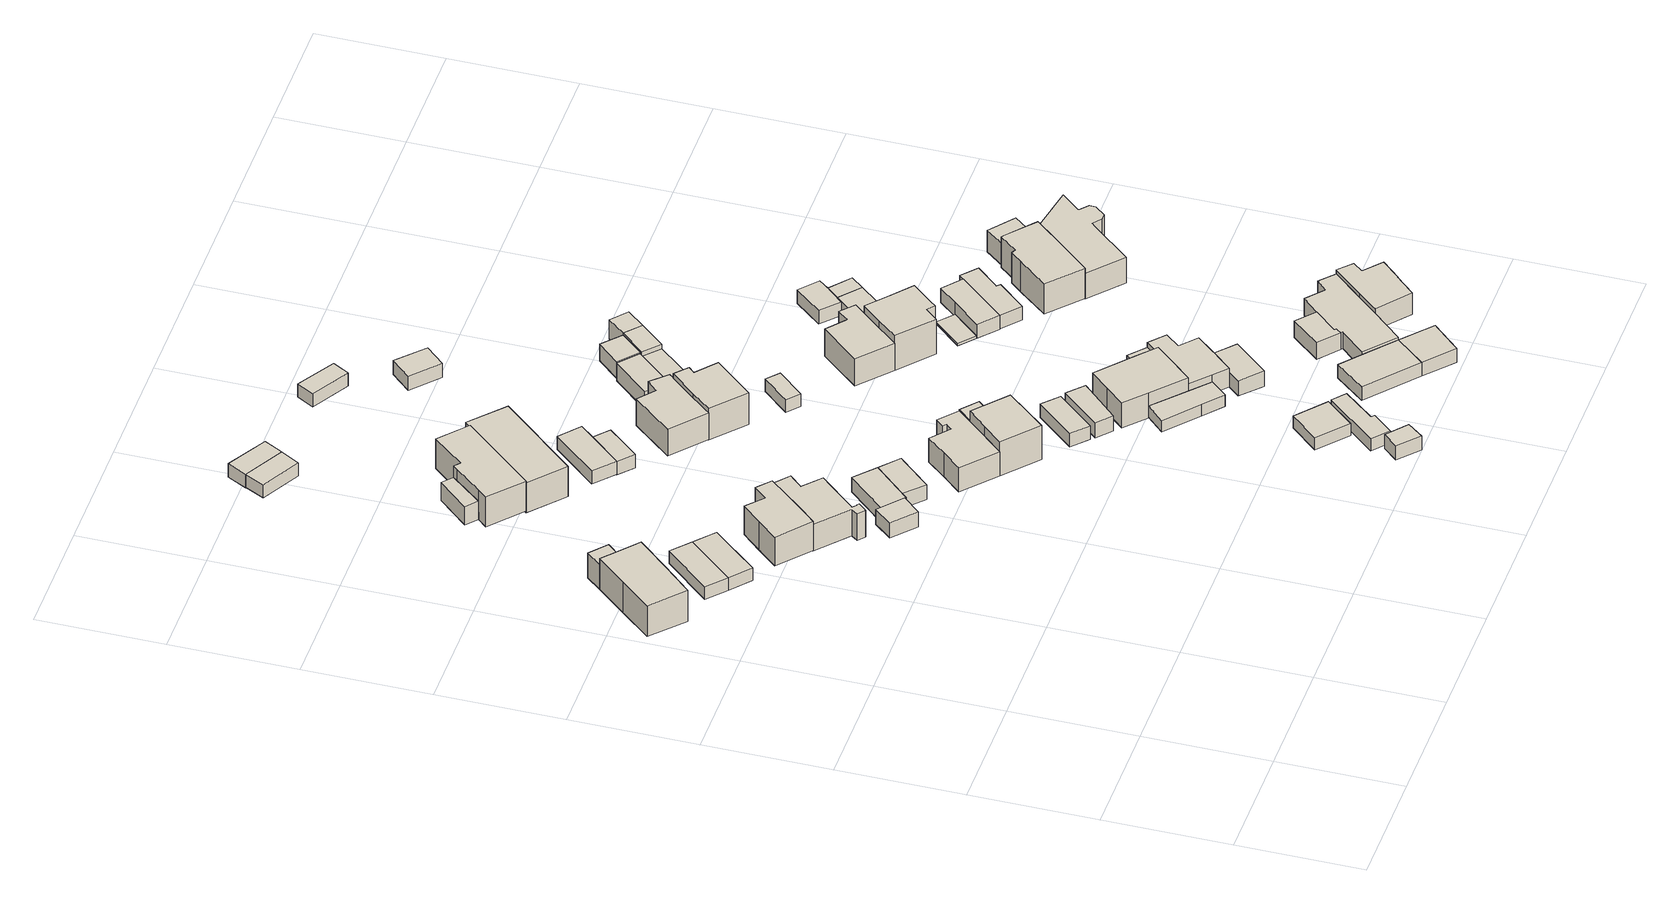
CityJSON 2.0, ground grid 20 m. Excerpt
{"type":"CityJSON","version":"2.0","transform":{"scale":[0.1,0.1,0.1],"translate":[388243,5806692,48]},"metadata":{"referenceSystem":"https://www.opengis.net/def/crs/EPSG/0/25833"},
"CityObjects":{
"building1":{"type":"Building","attributes":{"Gemeindeschluessel":"11000007","function":"31001_1010"},"address":[{"country":"Germany","locality":"Berlin","thoroughfareNumber":"48","thoroughfareName":"Tilkeroder Weg"}],"children":["building1-1","building1-2"]},
"building1-1":{"type":"BuildingPart","attributes":{"BezugspunktDach":"2200","measuredHeight":6.85,"storeysAboveGround":1},"parents":["building1"],"geometry":[{"type":"Solid","lod":"1","boundaries":[[[[0,1,2,3,4,5,6]],[[7,8,9,10,11,12,13]],[[7,13,6,5]],[[8,7,5,4]],[[9,14,15,8,4,3]],[[10,9,3,2]],[[11,10,2,1]],[[12,11,1,0]],[[13,12,0,6]],[[8,15,14,9]]]]}]},
"building1-2":{"type":"BuildingPart","attributes":{"BezugspunktDach":"2200","measuredHeight":4.57,"storeysAboveGround":1},"parents":["building1"],"geometry":[{"type":"Solid","lod":"1","boundaries":[[[[14,16,17,15]],[[18,19,9,8]],[[18,8,15,17]],[[19,18,17,16]],[[9,19,16,14]],[[14,15,8,9]]]]}]},
"building2":{"type":"Building","attributes":{"Gemeindeschluessel":"11000007","BezugspunktDach":"2200","function":"31001_2463","measuredHeight":2.31,"storeysAboveGround":1},"address":[{"country":"Germany","locality":"Berlin","thoroughfareNumber":"48 (1)","thoroughfareName":"Tilkeroder Weg"}],"geometry":[{"type":"Solid","lod":"1","boundaries":[[[[20,21,22,23]],[[24,25,26,27]],[[24,27,23,22]],[[25,24,22,21]],[[26,25,21,20]],[[27,26,20,23]]]]}]},
"building3":{"type":"Building","attributes":{"Gemeindeschluessel":"11000007","BezugspunktDach":"2200","function":"31001_2463","measuredHeight":2.34,"storeysAboveGround":1},"address":[{"country":"Germany","locality":"Berlin","thoroughfareNumber":"50 (1)","thoroughfareName":"Tilkeroder Weg"}],"geometry":[{"type":"Solid","lod":"1","boundaries":[[[[28,29,21,20]],[[25,30,31,26]],[[25,26,20,21]],[[30,25,21,29]],[[31,30,29,28]],[[26,31,28,20]]]]}]},
"building4":{"type":"Building","attributes":{"Gemeindeschluessel":"11000007","BezugspunktDach":"2200","function":"31001_1010","measuredHeight":6.37,"storeysAboveGround":1},"address":[{"country":"Germany","locality":"Berlin","thoroughfareNumber":"50","thoroughfareName":"Tilkeroder Weg"}],"geometry":[{"type":"Solid","lod":"1","boundaries":[[[[32,33,34,35,36,37,38,39]],[[40,41,42,43,44,45,46,47]],[[40,47,39,38]],[[41,40,38,37]],[[42,41,37,36]],[[43,42,36,35]],[[44,43,35,34]],[[45,44,34,33]],[[46,45,33,32]],[[47,46,32,39]]]]}]},
"building5":{"type":"Building","attributes":{"Gemeindeschluessel":"11000007","BezugspunktDach":"2200","function":"31001_1010","measuredHeight":6.52,"storeysAboveGround":1},"address":[{"country":"Germany","locality":"Berlin","thoroughfareNumber":"52","thoroughfareName":"Tilkeroder Weg"}],"geometry":[{"type":"Solid","lod":"1","boundaries":[[[[48,49,50,51,52,53,54,55,56,57,58,59,60]],[[61,62,63,64,65,66,67,68,69,70,71,72,73]],[[61,73,60,59]],[[62,61,59,58]],[[63,62,58,57]],[[64,63,57,56]],[[65,64,56,55]],[[66,65,55,54]],[[67,66,54,53]],[[68,67,53,52]],[[69,68,52,51]],[[70,69,51,50]],[[71,70,50,49]],[[72,71,49,48]],[[73,72,48,60]]]]}]},
"building6":{"type":"Building","attributes":{"Gemeindeschluessel":"11000007","BezugspunktDach":"2200","function":"31001_2723","measuredHeight":2.82,"storeysAboveGround":1},"address":[{"country":"Germany","locality":"Berlin","thoroughfareNumber":"52 (2)","thoroughfareName":"Tilkeroder Weg"}],"geometry":[{"type":"Solid","lod":"1","boundaries":[[[[74,75,76,77,78]],[[79,80,81,82,83]],[[79,83,78,77]],[[80,79,77,76]],[[81,80,76,75]],[[82,81,75,74]],[[83,82,74,78]]]]}]},
"building7":{"type":"Building","attributes":{"Gemeindeschluessel":"11000007","BezugspunktDach":"2200","function":"31001_2463","measuredHeight":2.67,"storeysAboveGround":1},"address":[{"country":"Germany","locality":"Berlin","thoroughfareNumber":"52 (1)","thoroughfareName":"Tilkeroder Weg"}],"geometry":[{"type":"Solid","lod":"1","boundaries":[[[[75,84,85,86,87,76]],[[88,89,90,91,92,93]],[[88,93,76,87]],[[89,88,87,86]],[[90,89,86,85]],[[91,90,85,84]],[[92,91,84,75]],[[93,92,75,76]]]]}]},
"building8":{"type":"Building","attributes":{"Gemeindeschluessel":"11000007","function":"31001_1010"},"address":[{"country":"Germany","locality":"Berlin","thoroughfareNumber":"45","thoroughfareName":"Tilkeroder Weg"}],"children":["building8-1","building8-2"]},
"building8-1":{"type":"BuildingPart","attributes":{"BezugspunktDach":"2200","measuredHeight":7.22,"storeysAboveGround":1},"parents":["building8"],"geometry":[{"type":"MultiSurface","lod":"1","boundaries":[[[94,95,96,97,98,99,100,101,102]],[[103,104,105,106,107,108,109,110,111]],[[103,111,102,101]],[[112,113,103,101,100]],[[105,114,112,104,100,99]],[[106,105,99,98]],[[107,106,98,97]],[[108,107,97,96]],[[109,108,96,95]],[[110,109,95,94]],[[111,110,94,102]],[[104,103,113,112]],[[104,112,114,105]]]}]},
"building8-2":{"type":"BuildingPart","attributes":{"BezugspunktDach":"2200","measuredHeight":3.98,"storeysAboveGround":1},"parents":["building8"],"geometry":[{"type":"MultiSurface","lod":"1","boundaries":[[[113,114,115,116]],[[117,105,103,118]],[[117,118,116,115]],[[105,117,115,114]],[[118,103,113,116]],[[104,112,113,103,119]],[[105,114,112,120,104]]]}]},
"building9":{"type":"Building","attributes":{"Gemeindeschluessel":"11000007","BezugspunktDach":"2200","function":"31001_2463","measuredHeight":2.69,"storeysAboveGround":1},"address":[{"country":"Germany","locality":"Berlin","thoroughfareNumber":"54 (1)","thoroughfareName":"Tilkeroder Weg"}],"geometry":[{"type":"Solid","lod":"1","boundaries":[[[[121,122,86,85]],[[89,123,124,90]],[[89,90,85,86]],[[123,89,86,122]],[[124,123,122,121]],[[90,124,121,85]]]]}]},
"building10":{"type":"Building","attributes":{"Gemeindeschluessel":"11000007","BezugspunktDach":"2200","function":"31001_2463","measuredHeight":2.46,"storeysAboveGround":1},"address":[{"country":"Germany","locality":"Berlin","thoroughfareNumber":"45 (1)","thoroughfareName":"Tilkeroder Weg"}],"geometry":[{"type":"Solid","lod":"1","boundaries":[[[[125,126,127,128]],[[129,130,131,132]],[[129,132,128,127]],[[130,129,127,126]],[[131,130,126,125]],[[132,131,125,128]]]]}]},
"building11":{"type":"Building","attributes":{"Gemeindeschluessel":"11000007","BezugspunktDach":"2200","function":"31001_1010","measuredHeight":5.49,"storeysAboveGround":1},"address":[{"country":"Germany","locality":"Berlin","thoroughfareNumber":"47","thoroughfareName":"Tilkeroder Weg"}],"geometry":[{"type":"Solid","lod":"1","boundaries":[[[[133,134,135,136,137]],[[138,139,140,141,142]],[[138,142,137,136]],[[139,138,136,135]],[[140,139,135,134]],[[141,140,134,133]],[[142,141,133,137]]]]}]},
"building12":{"type":"Building","attributes":{"Gemeindeschluessel":"11000007","BezugspunktDach":"2200","function":"31001_2463","measuredHeight":2.47,"storeysAboveGround":1},"address":[{"country":"Germany","locality":"Berlin","thoroughfareNumber":"45 (2)","thoroughfareName":"Tilkeroder Weg"}],"geometry":[{"type":"Solid","lod":"1","boundaries":[[[[126,143,144,127]],[[145,146,147,148]],[[145,148,127,144]],[[146,145,144,143]],[[147,146,143,126]],[[148,147,126,127]]]]}]},
"building13":{"type":"Building","attributes":{"Gemeindeschluessel":"11000007","BezugspunktDach":"2200","function":"31001_2463","measuredHeight":2.39,"storeysAboveGround":1},"address":[{"country":"Germany","locality":"Berlin","thoroughfareNumber":"47 (1)","thoroughfareName":"Tilkeroder Weg"}],"geometry":[{"type":"Solid","lod":"1","boundaries":[[[[149,150,151,152,153]],[[154,155,156,157,158]],[[154,158,153,152]],[[155,154,152,151]],[[156,155,151,150]],[[157,156,150,149]],[[158,157,149,153]]]]}]},
"building14":{"type":"Building","attributes":{"Gemeindeschluessel":"11000007","BezugspunktDach":"2200","function":"31001_1010","measuredHeight":7.42,"storeysAboveGround":1},"address":[{"country":"Germany","locality":"Berlin","thoroughfareNumber":"54","thoroughfareName":"Tilkeroder Weg"}],"geometry":[{"type":"Solid","lod":"1","boundaries":[[[[159,160,161,162,163,164,165,166,167,168]],[[169,170,171,172,173,174,175,176,177,178]],[[169,178,168,167]],[[170,169,167,166]],[[171,170,166,165]],[[172,171,165,164]],[[173,172,164,163]],[[174,173,163,162]],[[175,174,162,161]],[[176,175,161,160]],[[177,176,160,159]],[[178,177,159,168]]]]}]},
"building15":{"type":"Building","attributes":{"Gemeindeschluessel":"11000007","BezugspunktDach":"2200","function":"31001_2463","measuredHeight":2.45,"storeysAboveGround":1},"address":[{"country":"Germany","locality":"Berlin","thoroughfareNumber":"49 (2)","thoroughfareName":"Tilkeroder Weg"}],"geometry":[{"type":"Solid","lod":"1","boundaries":[[[[179,180,150,149]],[[181,182,183,184]],[[181,184,149,150]],[[182,181,150,180]],[[183,182,180,179]],[[184,183,179,149]]]]}]},
"building16":{"type":"Building","attributes":{"Gemeindeschluessel":"11000007","function":"31001_1010"},"address":[{"country":"Germany","locality":"Berlin","thoroughfareNumber":"56","thoroughfareName":"Tilkeroder Weg"}],"children":["building16-1","building16-2"]},
"building16-1":{"type":"BuildingPart","attributes":{"BezugspunktDach":"2200","measuredHeight":7.95,"storeysAboveGround":1},"parents":["building16"],"geometry":[{"type":"MultiSurface","lod":"1","boundaries":[[[185,186,187,188,189]],[[176,190,191,192,177]],[[176,177,189,188]],[[190,176,188,187]],[[191,190,193,194,195,187,186]],[[192,191,186,185]],[[177,192,185,189]],[[195,194,193,190]]]}]},
"building16-2":{"type":"BuildingPart","attributes":{"BezugspunktDach":"2200","measuredHeight":4.62,"storeysAboveGround":1},"parents":["building16"],"geometry":[{"type":"Solid","lod":"1","boundaries":[[[[194,196,197,195]],[[175,198,193,190]],[[175,190,195,197]],[[198,175,197,196]],[[193,198,196,194]],[[190,193,194,195]]]]}]},
"building17":{"type":"Building","attributes":{"Gemeindeschluessel":"11000007","BezugspunktDach":"2200","function":"31001_1313","measuredHeight":2.96,"storeysAboveGround":1},"address":[{"country":"Germany","locality":"Berlin","thoroughfareNumber":"62 (4)","thoroughfareName":"Tilkeroder Weg"}],"geometry":[{"type":"Solid","lod":"1","boundaries":[[[[199,200,201,202]],[[203,204,205,206]],[[203,206,202,201]],[[204,203,201,200]],[[205,204,200,199]],[[206,205,199,202]]]]}]},
"building18":{"type":"Building","attributes":{"Gemeindeschluessel":"11000007","BezugspunktDach":"2200","function":"31001_2143","measuredHeight":2.16,"storeysAboveGround":1},"address":[{"country":"Germany","locality":"Berlin","thoroughfareNumber":"60 (2)","thoroughfareName":"Tilkeroder Weg"}],"geometry":[{"type":"Solid","lod":"1","boundaries":[[[[207,208,209,210]],[[211,212,213,214]],[[211,214,210,209]],[[212,211,209,208]],[[213,212,208,207]],[[214,213,207,210]]]]}]},
"building19":{"type":"Building","attributes":{"Gemeindeschluessel":"11000007","BezugspunktDach":"2200","function":"31001_2463","measuredHeight":2.54,"storeysAboveGround":1},"address":[{"country":"Germany","locality":"Berlin","thoroughfareNumber":"56 (1)","thoroughfareName":"Tilkeroder Weg"}],"geometry":[{"type":"Solid","lod":"1","boundaries":[[[[215,216,217,218]],[[219,220,221,222]],[[219,222,218,217]],[[220,219,217,216]],[[221,220,216,215]],[[222,221,215,218]]]]}]},
"building20":{"type":"Building","attributes":{"Gemeindeschluessel":"11000007","BezugspunktDach":"2200","function":"31001_2723","measuredHeight":2.18,"storeysAboveGround":1},"address":[{"country":"Germany","locality":"Berlin","thoroughfareNumber":"62 (3)","thoroughfareName":"Tilkeroder Weg"}],"geometry":[{"type":"Solid","lod":"1","boundaries":[[[[223,224,225,226,227,228]],[[229,230,231,232,233,234]],[[229,234,228,227]],[[230,229,227,226]],[[231,230,226,225]],[[232,231,225,224]],[[233,232,224,223]],[[234,233,223,228]]]]}]},
"building21":{"type":"Building","attributes":{"Gemeindeschluessel":"11000007","function":"31001_1010"},"address":[{"country":"Germany","locality":"Berlin","thoroughfareNumber":"49","thoroughfareName":"Tilkeroder Weg"}],"children":["building21-1","building21-2"]},
"building21-1":{"type":"BuildingPart","attributes":{"BezugspunktDach":"2200","measuredHeight":7.19,"storeysAboveGround":1},"parents":["building21"],"geometry":[{"type":"MultiSurface","lod":"1","boundaries":[[[235,236,237,238,239,240,241]],[[242,243,244,245,246,247,248]],[[242,248,241,240]],[[243,242,240,239]],[[244,243,239,238]],[[249,250,251,238,237]],[[246,245,237,236]],[[247,246,236,235]],[[248,247,235,241]],[[245,244,251,250,249]]]}]},
"building21-2":{"type":"BuildingPart","attributes":{"BezugspunktDach":"2200","measuredHeight":3.68,"storeysAboveGround":1},"parents":["building21"],"geometry":[{"type":"Solid","lod":"1","boundaries":[[[[251,250,252,253,254,255]],[[256,257,258,245,244,259]],[[256,259,255,254]],[[257,256,254,253]],[[258,257,253,252]],[[245,258,252,250]],[[259,244,251,255]],[[244,245,250,251]]]]}]},
"building22":{"type":"Building","attributes":{"Gemeindeschluessel":"11000007","BezugspunktDach":"2200","function":"31001_2463","measuredHeight":2.78,"storeysAboveGround":1},"address":[{"country":"Germany","locality":"Berlin","thoroughfareNumber":"58 (1)","thoroughfareName":"Tilkeroder Weg"}],"geometry":[{"type":"Solid","lod":"1","boundaries":[[[[260,261,262,263]],[[264,265,266,267]],[[264,267,263,262]],[[265,264,262,261]],[[266,265,261,260]],[[267,266,260,263]]]]}]},
"building23":{"type":"Building","attributes":{"Gemeindeschluessel":"11000007","BezugspunktDach":"2200","function":"51009_1610","measuredHeight":2.08,"storeysAboveGround":0},"address":[{"country":"Germany","locality":"Berlin"}],"geometry":[{"type":"Solid","lod":"1","boundaries":[[[[268,269,270,271,272,273]],[[274,275,276,277,278,279]],[[274,279,273,272]],[[275,274,272,271]],[[276,275,271,270]],[[277,276,270,269]],[[278,277,269,268]],[[279,278,268,273]]]]}]},
"building24":{"type":"Building","attributes":{"Gemeindeschluessel":"11000007","function":"31001_1010"},"address":[{"country":"Germany","locality":"Berlin","thoroughfareNumber":"51","thoroughfareName":"Tilkeroder Weg"}],"children":["building24-1","building24-2"]},
"building24-1":{"type":"BuildingPart","attributes":{"BezugspunktDach":"2200","measuredHeight":7.04,"storeysAboveGround":1},"parents":["building24"],"geometry":[{"type":"MultiSurface","lod":"1","boundaries":[[[280,281,282,283,284,285,286,287]],[[288,289,290,291,292,293,294,295]],[[288,295,287,286]],[[289,288,286,285]],[[296,297,285,284]],[[291,290,284,283]],[[292,291,283,282]],[[293,292,282,281]],[[294,293,281,280]],[[295,294,280,287]],[[290,289,297,296]]]}]},
"building24-2":{"type":"BuildingPart","attributes":{"BezugspunktDach":"2200","measuredHeight":3.59,"storeysAboveGround":1},"parents":["building24"],"geometry":[{"type":"Solid","lod":"1","boundaries":[[[[296,298,299,300,297]],[[301,302,303,290,289]],[[301,289,297,300]],[[302,301,300,299]],[[303,302,299,298]],[[290,303,298,296]],[[289,290,296,297]]]]}]},
"building25":{"type":"Building","attributes":{"Gemeindeschluessel":"11000007","BezugspunktDach":"2200","function":"31001_2463","measuredHeight":2.32,"storeysAboveGround":1},"address":[{"country":"Germany","locality":"Berlin","thoroughfareNumber":"51 (1)","thoroughfareName":"Tilkeroder Weg"}],"geometry":[{"type":"Solid","lod":"1","boundaries":[[[[304,305,306,307]],[[308,309,310,311]],[[308,311,307,306]],[[309,308,306,305]],[[310,309,305,304]],[[311,310,304,307]]]]}]},
"building26":{"type":"Building","attributes":{"Gemeindeschluessel":"11000007","BezugspunktDach":"2200","function":"31001_2463","measuredHeight":2.34,"storeysAboveGround":1},"address":[{"country":"Germany","locality":"Berlin","thoroughfareNumber":"31 (2)","thoroughfareName":"Meisdorfer Pfad"}],"geometry":[{"type":"Solid","lod":"1","boundaries":[[[[312,313,314,315]],[[316,317,318,319]],[[316,319,315,314]],[[317,316,314,313]],[[318,317,313,312]],[[319,318,312,315]]]]}]},
"building27":{"type":"Building","attributes":{"Gemeindeschluessel":"11000007","function":"31001_1010"},"address":[{"country":"Germany","locality":"Berlin","thoroughfareNumber":"58","thoroughfareName":"Tilkeroder Weg"}],"children":["building27-1","building27-2"]},
"building27-1":{"type":"BuildingPart","attributes":{"BezugspunktDach":"2200","measuredHeight":6.53,"storeysAboveGround":1},"parents":["building27"],"geometry":[{"type":"Solid","lod":"1","boundaries":[[[[320,321,322,323,324,325,326,327]],[[328,329,330,331,332,333,334,335]],[[328,335,327,326]],[[329,328,326,325]],[[330,329,325,324]],[[331,336,337,330,324,323]],[[332,331,323,322]],[[333,332,322,321]],[[334,333,321,320]],[[335,334,320,327]],[[330,337,336,331]]]]}]},
"building27-2":{"type":"BuildingPart","attributes":{"BezugspunktDach":"2200","measuredHeight":2.6,"storeysAboveGround":1},"parents":["building27"],"geometry":[{"type":"Solid","lod":"1","boundaries":[[[[336,338,339,337]],[[340,341,331,330]],[[340,330,337,339]],[[341,340,339,338]],[[331,341,338,336]],[[330,331,336,337]]]]}]},
"building28":{"type":"Building","attributes":{"Gemeindeschluessel":"11000007","BezugspunktDach":"2200","function":"31001_2723","measuredHeight":2.62,"storeysAboveGround":1},"address":[{"country":"Germany","locality":"Berlin","thoroughfareNumber":"47 (2)","thoroughfareName":"Tilkeroder Weg"}],"geometry":[{"type":"Solid","lod":"1","boundaries":[[[[342,343,344,345]],[[346,347,348,349]],[[346,349,345,344]],[[347,346,344,343]],[[348,347,343,342]],[[349,348,342,345]]]]}]},
"building29":{"type":"Building","attributes":{"Gemeindeschluessel":"11000007","BezugspunktDach":"2200","function":"31001_1010","measuredHeight":5.79,"storeysAboveGround":1},"address":[{"country":"Germany","locality":"Berlin","thoroughfareNumber":"60","thoroughfareName":"Tilkeroder Weg"}],"geometry":[{"type":"Solid","lod":"1","boundaries":[[[[350,351,352,353,354,355,356,357,358,359]],[[360,361,362,363,364,365,366,367,276,275]],[[360,275,359,358]],[[361,360,358,357]],[[362,361,357,356]],[[363,362,356,355]],[[364,363,355,354]],[[365,364,354,353]],[[366,365,353,352]],[[367,366,352,351]],[[276,367,351,350]],[[275,276,350,359]]]]}]},
"building30":{"type":"Building","attributes":{"Gemeindeschluessel":"11000007","BezugspunktDach":"2200","function":"31001_2463","measuredHeight":2.82,"storeysAboveGround":1},"address":[{"country":"Germany","locality":"Berlin","thoroughfareNumber":"60 (1)","thoroughfareName":"Tilkeroder Weg"}],"geometry":[{"type":"Solid","lod":"1","boundaries":[[[[368,369,370,371,372]],[[367,365,373,374,375]],[[367,375,372,371]],[[365,367,371,370]],[[373,365,370,369]],[[374,373,369,368]],[[375,374,368,372]]]]}]},
"building31":{"type":"Building","attributes":{"Gemeindeschluessel":"11000007","BezugspunktDach":"2200","function":"31001_2723","measuredHeight":2.44,"storeysAboveGround":1},"address":[{"country":"Germany","locality":"Berlin","thoroughfareNumber":"62 (2)","thoroughfareName":"Tilkeroder Weg"}],"geometry":[{"type":"Solid","lod":"1","boundaries":[[[[376,377,378,379,380]],[[381,382,383,384,385]],[[381,385,380,379]],[[382,381,379,378]],[[383,382,378,377]],[[384,383,377,376]],[[385,384,376,380]]]]}]},
"building32":{"type":"Building","attributes":{"Gemeindeschluessel":"11000007","BezugspunktDach":"2200","function":"31001_2723","measuredHeight":3.78,"storeysAboveGround":1},"address":[{"country":"Germany","locality":"Berlin","thoroughfareNumber":"49 (1)","thoroughfareName":"Tilkeroder Weg"}],"geometry":[{"type":"Solid","lod":"1","boundaries":[[[[386,387,388,389]],[[390,391,392,393]],[[390,393,389,388]],[[391,390,388,387]],[[392,391,387,386]],[[393,392,386,389]]]]}]},
"building33":{"type":"Building","attributes":{"Gemeindeschluessel":"11000007","BezugspunktDach":"2200","function":"31001_2723","measuredHeight":3.52,"storeysAboveGround":1},"address":[{"country":"Germany","locality":"Berlin","thoroughfareNumber":"51 (2)","thoroughfareName":"Tilkeroder Weg"}],"geometry":[{"type":"Solid","lod":"1","boundaries":[[[[394,395,396,397,398]],[[392,391,399,400,401]],[[392,401,398,397]],[[391,392,397,396]],[[399,391,396,395]],[[400,399,395,394]],[[401,400,394,398]]]]}]},
"building34":{"type":"Building","attributes":{"Gemeindeschluessel":"11000007","BezugspunktDach":"2200","function":"31001_1010","measuredHeight":8.54,"storeysAboveGround":1},"address":[{"country":"Germany","locality":"Berlin","thoroughfareNumber":"53","thoroughfareName":"Tilkeroder Weg"}],"geometry":[{"type":"Solid","lod":"1","boundaries":[[[[402,403,404,405,406,407,408]],[[409,410,411,412,413,414,415]],[[409,415,408,407]],[[410,409,407,406]],[[411,410,406,405]],[[412,411,405,404]],[[413,412,404,403]],[[414,413,403,402]],[[415,414,402,408]]]]}]},
"building35":{"type":"Building","attributes":{"Gemeindeschluessel":"11000007","BezugspunktDach":"2200","function":"31001_2143","measuredHeight":2.43,"storeysAboveGround":1},"address":[{"country":"Germany","locality":"Berlin","thoroughfareNumber":"64 (2)","thoroughfareName":"Tilkeroder Weg"}],"geometry":[{"type":"Solid","lod":"1","boundaries":[[[[416,417,377,376]],[[383,418,419,384]],[[383,384,376,377]],[[418,383,377,417]],[[419,418,417,416]],[[384,419,416,376]]]]}]},
"building36":{"type":"Building","attributes":{"Gemeindeschluessel":"11000007","BezugspunktDach":"2200","function":"31001_2723","measuredHeight":3.44,"storeysAboveGround":1},"address":[{"country":"Germany","locality":"Berlin","thoroughfareNumber":"51 (3)","thoroughfareName":"Tilkeroder Weg"}],"geometry":[{"type":"Solid","lod":"1","boundaries":[[[[395,420,421,396]],[[422,423,399,391]],[[422,391,396,421]],[[423,422,421,420]],[[399,423,420,395]],[[391,399,395,396]]]]}]},
"building37":{"type":"Building","attributes":{"Gemeindeschluessel":"11000007","BezugspunktDach":"2200","function":"31001_2463","measuredHeight":3,"storeysAboveGround":1},"address":[{"country":"Germany","locality":"Berlin","thoroughfareNumber":"62 (1)","thoroughfareName":"Tilkeroder Weg"}],"geometry":[{"type":"Solid","lod":"1","boundaries":[[[[424,425,426,427,428,429]],[[430,431,432,433,434,435]],[[430,435,429,428]],[[431,430,428,427]],[[432,431,427,426]],[[433,432,426,425]],[[434,433,425,424]],[[435,434,424,429]]]]}]},
"building38":{"type":"Building","attributes":{"Gemeindeschluessel":"11000007","function":"31001_1010"},"address":[{"country":"Germany","locality":"Berlin","thoroughfareNumber":"55","thoroughfareName":"Tilkeroder Weg"}],"children":["building38-1","building38-2"]},
"building38-1":{"type":"BuildingPart","attributes":{"BezugspunktDach":"2200","measuredHeight":7.57,"storeysAboveGround":1},"parents":["building38"],"geometry":[{"type":"MultiSurface","lod":"1","boundaries":[[[436,437,438,439,440,441,442,443,444]],[[445,413,446,447,448,449,450,451,414]],[[445,414,444,443]],[[413,445,443,442]],[[452,453,454,413,442,441]],[[447,446,441,440]],[[448,447,440,439]],[[449,448,439,438]],[[450,449,438,437]],[[451,450,437,436]],[[414,451,436,444]],[[446,413,454,453,452]]]}]},
"building38-2":{"type":"BuildingPart","attributes":{"BezugspunktDach":"2200","measuredHeight":2.91,"storeysAboveGround":1},"parents":["building38"],"geometry":[{"type":"Solid","lod":"1","boundaries":[[[[453,455,456,457,458,454]],[[412,459,460,461,446,413]],[[412,413,454,458]],[[459,412,458,457]],[[460,459,457,456]],[[461,460,456,455]],[[446,461,455,453]],[[413,446,453,454]]]]}]},
"building39":{"type":"Building","attributes":{"Gemeindeschluessel":"11000007","BezugspunktDach":"2200","function":"51009_1611","measuredHeight":0.352,"storeysAboveGround":0},"address":[{"country":"Germany","locality":"Berlin"}],"geometry":[{"type":"Solid","lod":"1","boundaries":[[[[462,463,464,465]],[[466,467,468,469]],[[466,469,465,464]],[[467,466,464,463]],[[468,467,463,462]],[[469,468,462,465]]]]}]},
"building40":{"type":"Building","attributes":{"Gemeindeschluessel":"11000007","BezugspunktDach":"2200","function":"31001_1010","measuredHeight":3.01,"storeysAboveGround":1},"address":[{"country":"Germany","locality":"Berlin","thoroughfareNumber":"62","thoroughfareName":"Tilkeroder Weg"}],"geometry":[{"type":"Solid","lod":"1","boundaries":[[[[470,471,472,473,474,475,427,426,425,424,476,477]],[[478,434,433,432,431,479,480,481,482,483,484,485]],[[478,485,477,476]],[[434,478,476,424]],[[433,434,424,425]],[[432,433,425,426]],[[431,432,426,427]],[[479,431,427,475]],[[480,479,475,474]],[[481,480,474,473]],[[482,481,473,472]],[[483,482,472,471]],[[484,483,471,470]],[[485,484,470,477]]]]}]},
"building41":{"type":"Building","attributes":{"Gemeindeschluessel":"11000007","BezugspunktDach":"2200","function":"31001_2463","measuredHeight":2.54,"storeysAboveGround":1},"address":[{"country":"Germany","locality":"Berlin","thoroughfareNumber":"55 (1)","thoroughfareName":"Tilkeroder Weg"}],"geometry":[{"type":"Solid","lod":"1","boundaries":[[[[486,487,488,489,490]],[[467,491,492,493,468]],[[467,468,490,489]],[[491,467,489,488]],[[492,491,488,487]],[[493,492,487,486]],[[468,493,486,490]]]]}]},
"building42":{"type":"Building","attributes":{"Gemeindeschluessel":"11000007","BezugspunktDach":"2200","function":"31001_2724","measuredHeight":2.51,"storeysAboveGround":1},"address":[{"country":"Germany","locality":"Berlin","thoroughfareNumber":"53 (1)","thoroughfareName":"Tilkeroder Weg"}],"geometry":[{"type":"Solid","lod":"1","boundaries":[[[[457,456,494,495,496,497]],[[498,499,500,501,502,503]],[[498,503,497,496]],[[499,498,496,495]],[[500,499,495,494]],[[501,500,494,456]],[[502,501,456,457]],[[503,502,457,497]]]]}]},
"building43":{"type":"Building","attributes":{"Gemeindeschluessel":"11000007","BezugspunktDach":"2200","function":"31001_2723","measuredHeight":2.51,"storeysAboveGround":1},"address":[{"country":"Germany","locality":"Berlin","thoroughfareNumber":"57 (1)","thoroughfareName":"Tilkeroder Weg"}],"geometry":[{"type":"Solid","lod":"1","boundaries":[[[[504,505,506,507,508,487,486]],[[509,510,511,512,513,514,515]],[[509,515,486,487]],[[510,509,487,508]],[[511,510,508,507]],[[512,511,507,506]],[[513,512,506,505]],[[514,513,505,504]],[[515,514,504,486]]]]}]},
"building44":{"type":"Building","attributes":{"Gemeindeschluessel":"11000007","BezugspunktDach":"2200","function":"31001_2143","measuredHeight":2.45,"storeysAboveGround":1},"address":[{"country":"Germany","locality":"Berlin","thoroughfareNumber":"55 (2)","thoroughfareName":"Tilkeroder Weg"}],"geometry":[{"type":"Solid","lod":"1","boundaries":[[[[455,516,494,456]],[[517,518,519,520]],[[517,520,456,494]],[[518,517,494,516]],[[519,518,516,455]],[[520,519,455,456]]]]}]},
"building45":{"type":"Building","attributes":{"Gemeindeschluessel":"11000007","BezugspunktDach":"2200","function":"31001_1010","measuredHeight":7.31,"storeysAboveGround":1},"address":[{"country":"Germany","locality":"Berlin","thoroughfareNumber":"64","thoroughfareName":"Tilkeroder Weg"}],"geometry":[{"type":"Solid","lod":"1","boundaries":[[[[521,522,523,524,525,526,527,528,529]],[[530,482,531,532,533,534,535,536,483]],[[530,483,529,528]],[[482,530,528,527]],[[531,482,527,526]],[[532,531,526,525]],[[533,532,525,524]],[[534,533,524,523]],[[535,534,523,522]],[[536,535,522,521]],[[483,536,521,529]]]]}]},
"building46":{"type":"Building","attributes":{"Gemeindeschluessel":"11000007","function":"31001_1010"},"address":[{"country":"Germany","locality":"Berlin","thoroughfareNumber":"57","thoroughfareName":"Tilkeroder Weg"}],"children":["building46-1","building46-2"]},
"building46-1":{"type":"BuildingPart","attributes":{"BezugspunktDach":"2200","measuredHeight":7.21,"storeysAboveGround":1},"parents":["building46"],"geometry":[{"type":"MultiSurface","lod":"1","boundaries":[[[537,538,539,540,541,542,543,544,545]],[[546,547,548,549,550,551,552,553,554]],[[546,554,545,544]],[[547,546,544,543]],[[548,547,543,542]],[[549,548,542,541]],[[550,549,541,540]],[[551,555,556,557,540,539]],[[552,551,539,538]],[[553,552,538,537]],[[554,553,537,545]],[[550,557,556,555]]]}]},
"building46-2":{"type":"BuildingPart","attributes":{"BezugspunktDach":"2200","measuredHeight":4.06,"storeysAboveGround":1},"parents":["building46"],"geometry":[{"type":"Solid","lod":"1","boundaries":[[[[556,558,559,557]],[[560,561,555,550]],[[560,550,557,559]],[[561,560,559,558]],[[555,561,558,556]],[[555,556,557,550]]]]}]},
"building47":{"type":"Building","attributes":{"Gemeindeschluessel":"11000007","BezugspunktDach":"2200","function":"31001_1010","measuredHeight":6.98,"storeysAboveGround":1},"address":[{"country":"Germany","locality":"Berlin","thoroughfareNumber":"59","thoroughfareName":"Tilkeroder Weg"}],"geometry":[{"type":"Solid","lod":"1","boundaries":[[[[562,563,564,565,566,567,568,569,570,571,572,573,574]],[[575,576,577,578,579,580,581,582,583,584,585,586,587]],[[575,587,574,573]],[[576,575,573,572]],[[577,576,572,571]],[[578,577,571,570]],[[579,578,570,569]],[[580,579,569,568]],[[581,580,568,567]],[[582,581,567,566]],[[583,582,566,565]],[[584,583,565,564]],[[585,584,564,563]],[[586,585,563,562]],[[587,586,562,574]]]]}]}
},
"vertices":[
[58,896,69],[102,944,69],[145,992,69],[118,1015,69],[92,1038,69],[50,990,69],[8,942,69],[50,990,12],[92,1038,12],[118,1015,12],[145,992,12],[102,944,12],[58,896,12],[8,942,12],[118,1015,58],[92,1038,58],
[139,1039,58],[112,1062,58],[112,1062,12],[139,1039,12],
[144,861,34],[208,934,34],[179,960,34],[114,887,34],[179,960,11],[208,934,11],[144,861,11],[114,887,11],
[176,834,34],[239,907,34],[239,907,11],[176,834,11],
[269,771,62],[297,802,62],[342,854,62],[320,873,62],[302,852,62],[275,876,62],[247,845,62],[219,814,62],[247,845,9],[275,876,9],[302,852,9],[320,873,9],[342,854,9],[297,802,9],[269,771,9],[219,814,9],
[318,728,57],[310,717,57],[321,708,57],[333,721,57],[330,724,57],[329,723,57],[323,729,57],[375,788,57],[347,813,57],[366,834,57],[342,854,57],[297,802,57],[269,771,57],[297,802,8],[342,854,8],[366,834,8],[347,813,8],[375,788,8],[323,729,8],[329,723,8],[330,724,8],[333,721,8],[321,708,8],[310,717,8],[318,728,8],[269,771,8],
[365,642,36],[390,670,36],[359,697,36],[353,702,36],[329,674,36],[353,702,8],[359,697,8],[390,670,8],[365,642,8],[329,674,8],
[391,668,36],[398,676,36],[445,727,36],[413,756,36],[413,756,9],[445,727,9],[398,676,9],[391,668,9],[390,670,9],[359,697,9],
[220,1187,78],[270,1244,78],[320,1301,78],[276,1339,78],[233,1289,78],[224,1297,78],[218,1290,78],[182,1247,78],[169,1232,78],[182,1247,23],[218,1290,23],[224,1297,23],[233,1289,23],[276,1339,23],[320,1301,23],[270,1244,23],[220,1187,23],[169,1232,23],[218,1290,57],[182,1247,57],[224,1297,57],
[208,1311,57],[164,1262,57],[208,1311,23],[164,1262,23],[184,1251,23],[218,1290,49],
[427,648,36],[475,701,36],[475,701,9],[427,648,9],
[205,1524,46],[222,1554,46],[158,1589,46],[142,1558,46],[158,1589,22],[222,1554,22],[205,1524,22],[142,1558,22],
[273,1140,75],[381,1262,75],[328,1310,75],[320,1301,75],[220,1187,75],[320,1301,20],[328,1310,20],[381,1262,20],[273,1140,20],[220,1187,20],
[238,1584,46],[174,1620,46],[174,1620,21],[238,1584,21],[222,1554,21],[158,1589,21],
[343,1088,43],[386,1137,43],[405,1159,43],[373,1186,43],[311,1116,43],[373,1186,19],[405,1159,19],[386,1137,19],[343,1088,19],[311,1116,19],
[509,563,53],[537,594,53],[583,646,53],[554,671,53],[543,659,53],[548,654,53],[540,645,53],[510,670,53],[484,639,53],[457,609,53],[484,639,9],[510,670,9],[540,645,9],[548,654,9],[543,659,9],[554,671,9],[583,646,9],[537,594,9],[509,563,9],[457,609,9],
[366,1067,43],[409,1117,43],[386,1137,18],[409,1117,18],[366,1067,18],[343,1088,18],
[562,516,72],[616,579,72],[564,624,72],[537,594,72],[509,563,72],[564,624,9],[616,579,9],[562,516,9],[590,602,9],[590,602,55],[564,624,55],
[609,624,55],[583,646,55],[609,624,9],
[742,0,33],[762,25,33],[730,52,33],[710,29,33],[730,52,7],[762,25,7],[742,0,7],[710,29,7],
[747,108,27],[786,153,27],[740,192,27],[701,148,27],[740,192,5],[786,153,5],[747,108,5],[701,148,5],
[628,463,33],[680,523,33],[655,546,33],[603,486,33],[655,546,8],[680,523,8],[628,463,8],[603,486,8],
[746,48,28],[774,80,28],[769,84,28],[810,133,28],[790,150,28],[720,70,28],[790,150,6],[810,133,6],[769,84,6],[774,80,6],[746,48,6],[720,70,6],
[457,984,68],[513,1048,68],[525,1063,68],[501,1088,68],[485,1071,68],[458,1093,68],[404,1030,68],[458,1093,19],[485,1071,19],[501,1088,19],[525,1063,19],[513,1048,19],[457,984,19],[404,1030,19],[525,1063,29],[525,1063,52],[501,1088,52],
[575,1120,52],[578,1123,52],[548,1149,52],[497,1092,52],[548,1149,19],[578,1123,19],[575,1120,19],[497,1092,19],
[657,437,35],[712,495,35],[687,518,35],[634,457,35],[687,518,7],[712,495,7],[657,437,7],[634,457,7],
[725,325,29],[756,299,29],[779,325,29],[749,352,29],[700,397,29],[673,369,29],[700,397,8],[749,352,8],[779,325,8],[756,299,8],[725,325,8],[673,369,8],
[508,939,76],[535,970,76],[562,1001,76],[530,1028,76],[539,1038,76],[519,1056,76],[483,1015,76],[457,984,76],[483,1015,18],[519,1056,18],[539,1038,18],[530,1028,18],[562,1001,18],[535,970,18],[508,939,18],[457,984,18],[539,1038,50],[519,1056,50],
[545,1033,50],[600,1097,50],[575,1120,50],[575,1120,18],[600,1097,18],[545,1033,18],
[575,881,36],[612,923,36],[593,940,36],[555,898,36],[593,940,13],[612,923,13],[575,881,13],[555,898,13],
[420,1514,48],[435,1540,48],[375,1576,48],[359,1549,48],[375,1576,24],[435,1540,24],[420,1514,24],[359,1549,24],
[700,397,53],[749,352,53],[777,383,53],[804,414,53],[777,438,53],[721,487,53],[694,457,53],[667,427,53],[694,457,7],[721,487,7],[777,438,7],[804,414,7],[777,383,7],[749,352,7],[700,397,7],[667,427,7],[804,414,33],[777,438,33],
[823,436,33],[797,459,33],[797,459,7],[823,436,7],
[474,1389,53],[502,1419,53],[460,1458,53],[431,1427,53],[460,1458,27],[502,1419,27],[474,1389,27],[431,1427,27],
[779,325,42],[800,306,42],[828,337,42],[832,342,42],[855,368,42],[829,391,42],[848,414,42],[823,436,42],[777,383,42],[749,352,42],[777,383,8],[823,436,8],[848,414,8],[829,391,8],[855,368,8],[832,342,8],[828,337,8],[800,306,8],
[816,258,36],[864,313,36],[832,342,36],[800,306,36],[784,288,36],[864,313,8],[816,258,8],[784,288,8],
[903,48,33],[943,95,33],[896,135,33],[864,162,33],[825,115,33],[864,162,8],[896,135,8],[943,95,8],[903,48,8],[825,115,8],
[578,1123,54],[609,1158,54],[580,1184,54],[548,1149,54],[580,1184,23],[609,1158,23],[578,1123,23],[548,1149,23],
[600,1097,58],[634,1136,58],[609,1158,58],[578,1123,58],[575,1120,58],[634,1136,23],[600,1097,23],[575,1120,23],
[695,776,61],[748,838,61],[763,855,61],[742,874,61],[727,857,61],[697,882,61],[644,821,61],[697,882,11],[727,857,11],[742,874,11],[763,855,11],[748,838,11],[695,776,11],[644,821,11],
[948,9,33],[990,54,33],[990,54,8],[948,9,8],
[658,1164,58],[632,1186,58],[632,1186,23],[658,1164,23],
[929,177,38],[936,186,38],[933,188,38],[965,224,38],[936,249,38],[898,204,38],[936,249,7],[965,224,7],[933,188,7],[936,186,7],[929,177,7],[898,204,7],
[748,730,75],[766,750,75],[777,740,75],[786,751,75],[813,782,75],[781,809,75],[748,838,75],[721,807,75],[695,776,75],[721,807,11],[781,809,11],[813,782,11],[786,751,11],[777,740,11],[766,750,11],[748,730,11],[781,809,24],[781,809,40],[748,838,40],
[829,865,40],[796,893,40],[788,884,40],[763,855,40],[788,884,11],[796,893,11],[829,865,11],
[800,685,14],[839,729,14],[815,750,14],[776,706,14],[815,750,10],[839,729,10],[800,685,10],[776,706,10],
[943,95,38],[986,143,38],[1056,222,38],[1033,243,38],[1016,227,38],[989,250,38],[932,175,38],[896,135,38],[932,175,7],[989,250,7],[1016,227,7],[1033,243,7],[1056,222,7],[986,143,7],[943,95,7],[896,135,7],
[829,659,36],[894,733,36],[864,758,36],[839,729,36],[800,685,36],[864,758,10],[894,733,10],[829,659,10],
[813,912,40],[826,928,40],[797,953,40],[760,910,40],[797,953,15],[826,928,15],[813,912,15],[796,893,15],[788,884,15],[760,910,15],
[858,634,36],[897,678,36],[892,683,36],[924,719,36],[900,740,36],[894,733,11],[900,740,11],[924,719,11],[892,683,11],[897,678,11],[858,634,11],[829,659,11],
[846,885,40],[813,912,16],[846,885,16],[829,865,16],[796,893,16],
[1036,102,46],[1064,132,46],[1065,132,46],[1092,162,46],[1064,186,46],[1077,202,46],[1056,222,46],[1014,174,46],[986,143,46],[1014,174,7],[1077,202,7],[1064,186,7],[1092,162,7],[1065,132,7],[1064,132,7],[1036,102,7],
[933,562,65],[988,625,65],[1016,658,65],[970,696,65],[967,698,65],[944,670,65],[937,673,65],[921,655,65],[882,608,65],[921,655,9],[937,673,9],[944,670,9],[967,698,9],[970,696,9],[1016,658,9],[988,625,9],[933,562,9],[882,608,9],[1009,665,9],[1009,665,49],[970,696,49],
[1034,696,49],[995,727,49],[995,727,9],[1034,696,9],
[986,516,55],[1041,580,55],[1046,585,55],[1060,574,55],[1070,574,55],[1084,591,55],[1084,601,55],[1070,613,55],[1097,644,55],[1016,658,55],[988,625,55],[975,610,55],[933,562,55],[975,610,8],[988,625,8],[1016,658,8],[1097,644,8],[1070,613,8],[1084,601,8],[1084,591,8],[1070,574,8],[1060,574,8],[1046,585,8],[1041,580,8],[986,516,8],[933,562,8]
]}
